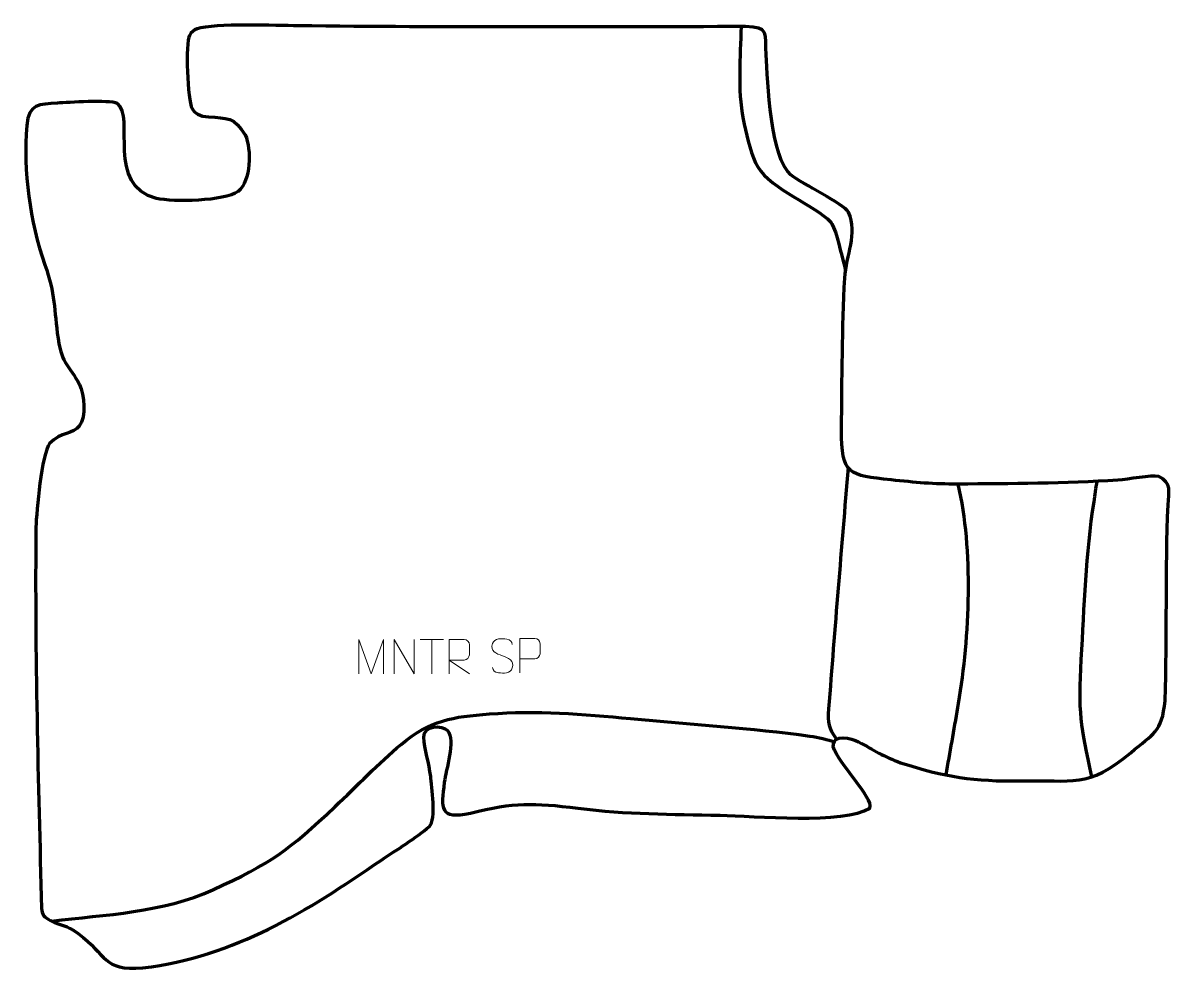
# Model space of a CAD drawing. Header units: millimetres. Extents: x 981 to 1815, y 106 to 794.
import ezdxf

# ---------------------------------------------------------------- set-up
doc = ezdxf.new("R2010")
doc.units = ezdxf.units.MM
doc.header["$MEASUREMENT"] = 0
doc.layers.add('layer 1', color=7, linetype='Continuous', plot=False)
doc.layers.add('layer 2', color=7, linetype='Continuous')
doc.layers.add('layer 3', color=7, linetype='Continuous')

msp = doc.modelspace()

# ---------------------------------------------------------------- linework, layer by layer
at = {"layer": 'layer 1', "color": 250, "lineweight": 9}
for points, knots in [([(1224.4215, 321.6244), (1224.4215, 321.6244), (1224.4215, 346.5823), (1224.4215, 346.5823), (1224.4215, 346.5823), (1224.4215, 346.5823), (1233.3466, 321.6244), (1233.3466, 321.6244), (1233.3466, 321.6244), (1233.3466, 321.6244), (1242.1065, 346.5818), (1242.1065, 346.5818), (1242.1065, 346.5818), (1242.1065, 346.5818), (1242.1065, 321.6244), (1242.1065, 321.6244)], [0, 0, 0, 0, 0.2, 0.2, 0.2, 0.2, 0.4, 0.4, 0.4, 0.4, 0.6, 0.6, 0.6, 0.6, 1, 1, 1, 1]), ([(1249.9159, 321.628), (1249.9159, 321.628), (1249.9159, 346.5815), (1249.9159, 346.5815), (1249.9159, 346.5815), (1249.9159, 346.5815), (1264.5707, 321.628), (1264.5707, 321.628), (1264.5707, 321.628), (1264.5707, 321.628), (1264.5707, 346.5815), (1264.5707, 346.5815)], [0, 0, 0, 0, 0.25, 0.25, 0.25, 0.25, 0.5, 0.5, 0.5, 0.5, 1, 1, 1, 1]), ([(1289.9112, 321.628), (1289.9112, 321.628), (1289.9112, 346.5815), (1289.9112, 346.5815), (1289.9112, 346.5815), (1293.506, 346.5815), (1297.1015, 346.5815), (1300.6967, 346.5815), (1300.6967, 346.5815), (1303.022, 346.5438), (1304.5793, 345.0538), (1304.5752, 342.6874), (1304.5752, 342.6874), (1304.5748, 340.6519), (1304.5748, 337.5925), (1304.5752, 335.5565), (1304.5752, 335.5565), (1304.5687, 333.681), (1302.7564, 331.7392), (1300.7469, 331.7201), (1300.7469, 331.7201), (1300.7469, 331.7201), (1289.9112, 331.7201), (1289.9112, 331.7201), (1289.9112, 331.7201), (1289.9112, 331.7201), (1304.5659, 321.628), (1304.5659, 321.628)], [0, 0, 0, 0, 0.125, 0.125, 0.125, 0.125, 0.25, 0.25, 0.25, 0.25, 0.375, 0.375, 0.375, 0.375, 0.5, 0.5, 0.5, 0.5, 0.625, 0.625, 0.625, 0.625, 0.75, 0.75, 0.75, 0.75, 1, 1, 1, 1]), ([(1328.491, 334.8698), (1324.2427, 336.3402), (1319.3346, 338.136), (1321.3397, 343.6563), (1321.3397, 343.6563), (1322.8432, 347.7962), (1328.0568, 347.4077), (1331.6604, 346.8066), (1331.6604, 346.8066), (1334.521, 346.3294), (1335.3857, 345.1162), (1335.6963, 343.0321)], [0, 0, 0, 0, 0.25, 0.25, 0.25, 0.25, 0.5, 0.5, 0.5, 0.5, 1, 1, 1, 1]), ([(1341.1589, 322.393), (1341.1589, 322.393), (1341.1589, 347.3466), (1341.1589, 347.3466), (1341.1589, 347.3466), (1344.7539, 347.3466), (1348.3492, 347.3466), (1351.9446, 347.3466), (1351.9446, 347.3466), (1354.2698, 347.3087), (1355.8272, 345.8186), (1355.823, 343.4525), (1355.823, 343.4525), (1355.8226, 341.4168), (1355.8226, 338.3575), (1355.823, 336.3215), (1355.823, 336.3215), (1355.8165, 334.4461), (1354.0043, 332.5042), (1351.9947, 332.4851), (1351.9947, 332.4851), (1351.9947, 332.4851), (1341.1589, 332.4851), (1341.1589, 332.4851)], [0, 0, 0, 0, 0.14285714, 0.14285714, 0.14285714, 0.14285714, 0.28571429, 0.28571429, 0.28571429, 0.28571429, 0.42857143, 0.42857143, 0.42857143, 0.42857143, 0.57142857, 0.57142857, 0.57142857, 0.57142857, 0.71428571, 0.71428571, 0.71428571, 0.71428571, 1, 1, 1, 1]), ([(1328.491, 334.8697), (1332.5096, 333.223), (1337.5391, 331.3347), (1335.7051, 325.9744), (1335.7051, 325.9744), (1334.2453, 321.708), (1329.3345, 321.9647), (1325.6084, 322.5194), (1325.6084, 322.5194), (1322.8584, 322.9292), (1321.6375, 324.1427), (1321.2595, 326.2549)], [0, 0, 0, 0, 0.25, 0.25, 0.25, 0.25, 0.5, 0.5, 0.5, 0.5, 1, 1, 1, 1])]:
    msp.add_open_spline(points, degree=3, knots=knots, dxfattribs=at)
for points in [[(1268.7497, 346.558), (1268.7497, 346.558), (1285.7369, 346.558), (1285.7369, 346.558)], [(1277.2435, 321.628), (1277.2435, 321.628), (1277.2435, 346.5815), (1277.2435, 346.5815)]]:
    msp.add_open_spline(points, degree=3, dxfattribs=at)
at = {"layer": 'layer 2', "color": 140, "lineweight": 158}
for points, knots in [([(1501.7124, 791.1631), (1501.2586, 769.0561), (1499.061, 745.9601), (1503.26, 724.162), (1503.26, 724.162), (1505.1252, 714.4785), (1508.2017, 701.4621), (1512.2053, 692.4858), (1512.2053, 692.4858), (1519.7617, 675.5464), (1549.9999, 663.9573), (1564.4829, 651.7308), (1564.4829, 651.7308), (1565.8438, 650.4887), (1566.5438, 649.7313), (1567.5901, 648.2344), (1567.5901, 648.2344), (1571.2655, 642.0959), (1574.2937, 625.8755), (1576.7051, 617.7233), (1576.7051, 617.7233), (1577.0182, 616.665), (1577.3318, 615.6069), (1577.6446, 614.5486)], [0, 0, 0, 0, 0.14285714, 0.14285714, 0.14285714, 0.14285714, 0.28571429, 0.28571429, 0.28571429, 0.28571429, 0.42857143, 0.42857143, 0.42857143, 0.42857143, 0.57142857, 0.57142857, 0.57142857, 0.57142857, 0.71428571, 0.71428571, 0.71428571, 0.71428571, 1, 1, 1, 1]), ([(1579.362, 471.3173), (1574.7304, 412.985), (1569.6335, 354.5883), (1565.2982, 296.2488), (1565.2982, 296.2488), (1564.5043, 285.5663), (1565.0709, 283.0927), (1571.0104, 274.3057)], [0, 0, 0, 0, 0.33333333, 0.33333333, 0.33333333, 0.33333333, 1, 1, 1, 1]), ([(1659.1276, 459.3595), (1670.3754, 411.3109), (1667.5196, 348.8793), (1659.3953, 300.2965), (1659.3953, 300.2965), (1656.6653, 283.9713), (1653.6376, 267.6957), (1650.8649, 251.3761), (1650.8649, 251.3761), (1650.8649, 251.3761), (1650.3593, 248.3958), (1650.3593, 248.3958)], [0, 0, 0, 0, 0.25, 0.25, 0.25, 0.25, 0.5, 0.5, 0.5, 0.5, 1, 1, 1, 1]), ([(1756.4524, 247.0388), (1748.293, 283.895), (1746.3944, 293.978), (1748.6721, 332.2209), (1748.6721, 332.2209), (1750.9484, 370.442), (1752.0917, 408.7239), (1757.9336, 446.5897), (1757.9336, 446.5897), (1758.6915, 451.5025), (1759.4448, 456.4066), (1760.1269, 461.3309)], [0, 0, 0, 0, 0.25, 0.25, 0.25, 0.25, 0.5, 0.5, 0.5, 0.5, 1, 1, 1, 1]), ([(1001.3257, 142.3956), (1040.2936, 146.9764), (1082.1357, 148.6267), (1118.2973, 165.0399), (1118.2973, 165.0399), (1160.6521, 184.2857), (1173.2017, 193.426), (1207.1778, 225.4887), (1207.1778, 225.4887), (1222.7202, 240.1557), (1238.8008, 256.8817), (1254.9789, 270.529), (1254.9789, 270.529), (1275.9508, 288.2199), (1292.5574, 290.5855), (1319.2147, 292.6412), (1319.2147, 292.6412), (1352.6612, 295.1275), (1387.2581, 292.583), (1421.4444, 289.2744), (1421.4444, 289.2744), (1464.3586, 285.1212), (1509.2735, 282.4753), (1551.6199, 276.6064), (1551.6199, 276.6064), (1558.1372, 275.6696), (1564.129, 274.0352), (1570.4535, 272.3078)], [0, 0, 0, 0, 0.125, 0.125, 0.125, 0.125, 0.25, 0.25, 0.25, 0.25, 0.375, 0.375, 0.375, 0.375, 0.5, 0.5, 0.5, 0.5, 0.625, 0.625, 0.625, 0.625, 0.75, 0.75, 0.75, 0.75, 1, 1, 1, 1])]:
    msp.add_open_spline(points, degree=3, knots=knots, dxfattribs=at)
at = {"layer": 'layer 3', "color": 242, "lineweight": 158}
msp.add_open_spline([(1504.972, 791.162), (1522.0797, 791.1542), (1519.3283, 786.1828), (1519.9299, 770.6387), (1519.9299, 770.6387), (1520.853, 751.8326), (1523.4671, 695.1367), (1537.8977, 683.6051), (1537.8977, 683.6051), (1546.4472, 677.0672), (1576.0547, 662.6443), (1579.8014, 656.6801), (1579.8014, 656.6801), (1586.7059, 640.5918), (1578.0295, 625.6532), (1577.0183, 608.7239), (1577.0183, 608.7239), (1575.0487, 572.509), (1575.119, 535.3353), (1574.6083, 498.9987), (1574.6083, 498.9987), (1574.4313, 465.7253), (1580.0408, 465.7765), (1610.6607, 462.4133), (1610.6607, 462.4133), (1628.2073, 460.4749), (1641.3297, 459.2808), (1659.1276, 459.3595), (1659.1276, 459.3595), (1697.4865, 459.5886), (1737.0084, 459.7592), (1775.2526, 462.1698), (1775.2526, 462.1698), (1782.6079, 462.6335), (1799.3562, 466.0345), (1804.9102, 464.8417), (1804.9102, 464.8417), (1814.5396, 460.334), (1812.2315, 453.6205), (1811.7425, 444.3222), (1811.7425, 444.3222), (1809.5416, 396.8616), (1811.1686, 349.5508), (1809.4779, 302.2615), (1809.4779, 302.2615), (1807.294, 278.9807), (1801.0399, 278.6606), (1784.7149, 264.4687), (1784.7149, 264.4687), (1753.1188, 238.2288), (1742.7633, 245.0703), (1704.8948, 244.0306), (1704.8948, 244.0306), (1670.5579, 243.6229), (1650.1991, 246.8445), (1617.3994, 257.216), (1617.3994, 257.216), (1605.3187, 261.4678), (1598.1152, 266.6558), (1587.0962, 272.2633), (1587.0962, 272.2633), (1581.9973, 274.814), (1568.1614, 279.0657), (1568.7009, 268.824), (1568.7009, 268.824), (1572.0921, 256.6839), (1598.4244, 231.4508), (1595.153, 224.3191), (1595.153, 224.3191), (1576.8607, 212.4662), (1510.9872, 218.5869), (1486.5079, 219.1489), (1486.5079, 219.1489), (1451.1201, 219.8671), (1418.6311, 219.7265), (1383.2849, 224.2833), (1383.2849, 224.2833), (1350.72, 228.1844), (1337.4619, 228.6504), (1305.3064, 220.6763), (1305.3064, 220.6763), (1282.6718, 215.8724), (1283.8462, 223.8048), (1286.3285, 243.0788), (1286.3285, 243.0788), (1287.4933, 252.0598), (1294.5675, 273.3294), (1288.7485, 280.5382), (1288.7485, 280.5382), (1284.7452, 284.4262), (1271.3337, 284.9927), (1271.479, 275.7098), (1271.479, 275.7098), (1271.9172, 266.8879), (1275.3851, 256.9214), (1276.465, 247.2528), (1276.465, 247.2528), (1277.2484, 240.1407), (1280.6353, 215.8177), (1275.5966, 210.9873), (1275.5966, 210.9873), (1266.1408, 202.7891), (1251.4225, 193.9227), (1240.6719, 186.5579), (1240.6719, 186.5579), (1185.9558, 149.0927), (1134.9314, 116.8385), (1067.497, 108.3255), (1067.497, 108.3255), (1038.0578, 106.1367), (1041.6187, 117.8189), (1020.5551, 133.2877), (1020.5551, 133.2877), (1011.4712, 139.9587), (1009.1818, 138.5433), (1000.4951, 142.7942), (1000.4951, 142.7942), (995.5309, 145.2236), (994.1649, 147.3882), (994.055, 151.414), (994.055, 151.414), (991.5367, 243.665), (989.0573, 335.9442), (989.9054, 428.1785), (989.9054, 428.1785), (990.363, 439.7217), (993.9115, 480.9402), (999.8738, 488.8965), (999.8738, 488.8965), (1008.1724, 497.1052), (1017.0302, 495.727), (1021.4126, 501.4178), (1021.4126, 501.4178), (1026.7271, 508.3188), (1025.1793, 523.9657), (1021.4518, 531.5393), (1021.4518, 531.5393), (1013.6217, 546.6685), (1009.3502, 544.7717), (1005.9757, 564.8776), (1005.9757, 564.8776), (1002.8922, 586.0317), (1004.2182, 597.2431), (996.3641, 618.4143), (996.3641, 618.4143), (985.6432, 649.8678), (980.5357, 686.2436), (983.3402, 719.4145), (983.3402, 719.4145), (984.7156, 735.6814), (992.0863, 734.6029), (1005.602, 735.6681), (1005.602, 735.6681), (1013.3289, 736.2771), (1042.7661, 738.1069), (1049.0344, 735.4953), (1049.0344, 735.4953), (1062.3455, 725.6344), (1040.3786, 675.8402), (1077.3627, 666.5696), (1077.3627, 666.5696), (1089.904, 663.7086), (1126.5061, 664.4578), (1136.7817, 671.6637), (1136.7817, 671.6637), (1145.9986, 679.4813), (1146.5402, 701.8156), (1141.8386, 712.595), (1141.8386, 712.595), (1134.0964, 725.6628), (1128.4025, 724.8621), (1115.2178, 725.6396), (1115.2178, 725.6396), (1108.6645, 726.0261), (1105.2043, 728.3474), (1103.2557, 731.8449), (1103.2557, 731.8449), (1100.0631, 737.5753), (1098.2363, 779.5937), (1101.3897, 784.8518), (1101.3897, 784.8518), (1102.7207, 787.0714), (1104.554, 788.7414), (1107.039, 789.5878), (1107.039, 789.5878), (1119.4728, 793.8228), (1164.8784, 791.9433), (1179.9406, 791.7705), (1179.9406, 791.7705), (1288.2783, 790.5275), (1396.6297, 791.2074), (1504.972, 791.162)], degree=3, knots=[0, 0, 0, 0, 0.02040816, 0.02040816, 0.02040816, 0.02040816, 0.04081633, 0.04081633, 0.04081633, 0.04081633, 0.06122449, 0.06122449, 0.06122449, 0.06122449, 0.08163265, 0.08163265, 0.08163265, 0.08163265, 0.10204082, 0.10204082, 0.10204082, 0.10204082, 0.12244898, 0.12244898, 0.12244898, 0.12244898, 0.14285714, 0.14285714, 0.14285714, 0.14285714, 0.16326531, 0.16326531, 0.16326531, 0.16326531, 0.18367347, 0.18367347, 0.18367347, 0.18367347, 0.20408163, 0.20408163, 0.20408163, 0.20408163, 0.2244898, 0.2244898, 0.2244898, 0.2244898, 0.24489796, 0.24489796, 0.24489796, 0.24489796, 0.26530612, 0.26530612, 0.26530612, 0.26530612, 0.28571429, 0.28571429, 0.28571429, 0.28571429, 0.30612245, 0.30612245, 0.30612245, 0.30612245, 0.32653061, 0.32653061, 0.32653061, 0.32653061, 0.34693878, 0.34693878, 0.34693878, 0.34693878, 0.36734694, 0.36734694, 0.36734694, 0.36734694, 0.3877551, 0.3877551, 0.3877551, 0.3877551, 0.40816327, 0.40816327, 0.40816327, 0.40816327, 0.42857143, 0.42857143, 0.42857143, 0.42857143, 0.44897959, 0.44897959, 0.44897959, 0.44897959, 0.46938776, 0.46938776, 0.46938776, 0.46938776, 0.48979592, 0.48979592, 0.48979592, 0.48979592, 0.51020408, 0.51020408, 0.51020408, 0.51020408, 0.53061224, 0.53061224, 0.53061224, 0.53061224, 0.55102041, 0.55102041, 0.55102041, 0.55102041, 0.57142857, 0.57142857, 0.57142857, 0.57142857, 0.59183673, 0.59183673, 0.59183673, 0.59183673, 0.6122449, 0.6122449, 0.6122449, 0.6122449, 0.63265306, 0.63265306, 0.63265306, 0.63265306, 0.65306122, 0.65306122, 0.65306122, 0.65306122, 0.67346939, 0.67346939, 0.67346939, 0.67346939, 0.69387755, 0.69387755, 0.69387755, 0.69387755, 0.71428571, 0.71428571, 0.71428571, 0.71428571, 0.73469388, 0.73469388, 0.73469388, 0.73469388, 0.75510204, 0.75510204, 0.75510204, 0.75510204, 0.7755102, 0.7755102, 0.7755102, 0.7755102, 0.79591837, 0.79591837, 0.79591837, 0.79591837, 0.81632653, 0.81632653, 0.81632653, 0.81632653, 0.83673469, 0.83673469, 0.83673469, 0.83673469, 0.85714286, 0.85714286, 0.85714286, 0.85714286, 0.87755102, 0.87755102, 0.87755102, 0.87755102, 0.89795918, 0.89795918, 0.89795918, 0.89795918, 0.91836735, 0.91836735, 0.91836735, 0.91836735, 0.93877551, 0.93877551, 0.93877551, 0.93877551, 0.95918367, 0.95918367, 0.95918367, 0.95918367, 1, 1, 1, 1], dxfattribs=at)

doc.saveas('drawing.dxf')
